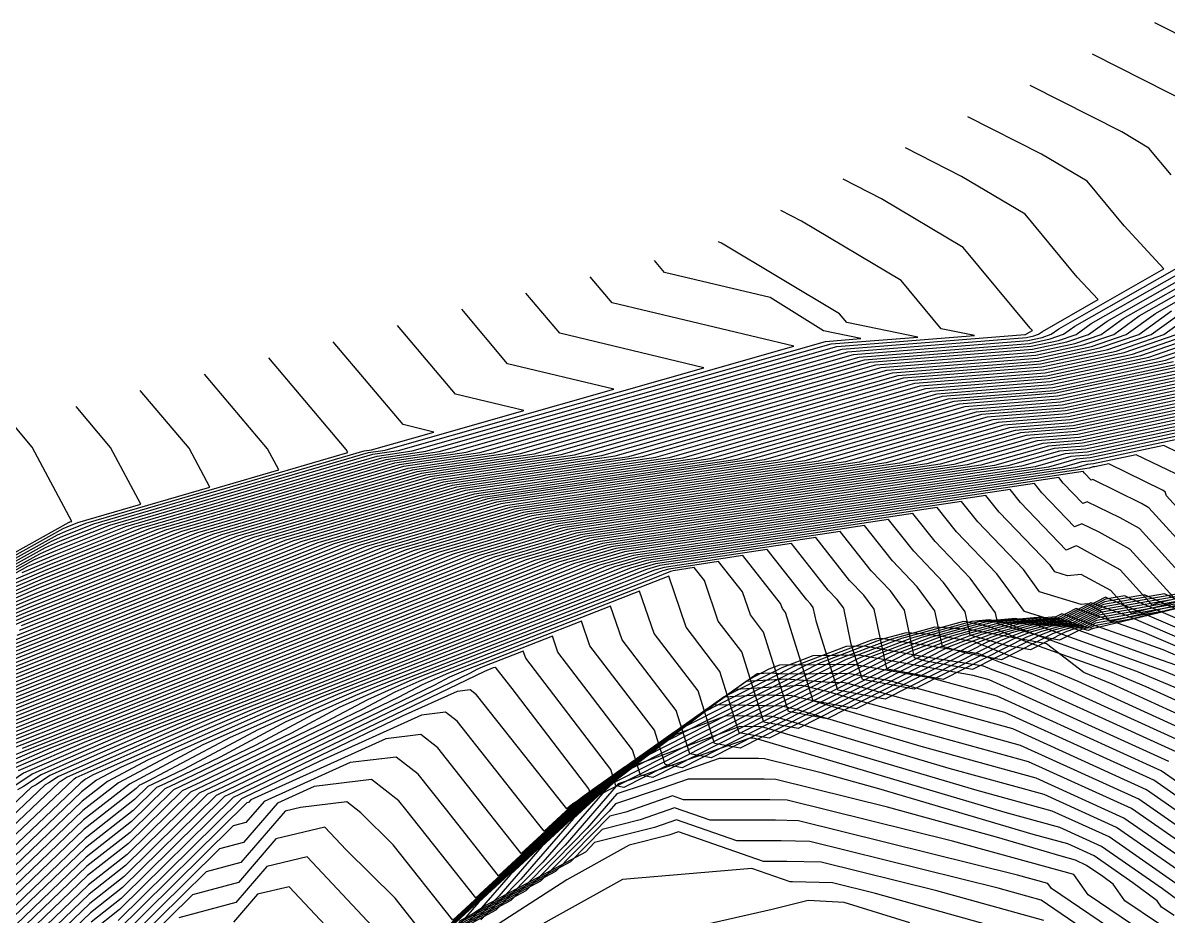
# Model space of a CAD drawing. Header units: metres. Extents: x -113 to 31, y -63 to 51.
# Drawn here: x -27.98 to -2.03, y 16.71 to 36.95 of the extents above; entities that cross this region are included whole.
import ezdxf

# ---------------------------------------------------------------- set-up
doc = ezdxf.new("R2010")
doc.units = ezdxf.units.M

msp = doc.modelspace()

# ---------------------------------------------------------------- linework, layer by layer
for p, q in [((0.21, 35.662), (-2.327, 36.945)), ((-1.264, 34.985), (-3.74, 36.237)), ((-3.079, 34.479), (-5.153, 35.529)), ((-4.893, 33.974), (-6.566, 34.82)), ((-2.679, 30.307), (4.832, 34.582)), ((-2.462, 34.111), (-3.079, 34.479)), ((-2.314, 30.365), (4.838, 34.436)), ((-6.707, 33.468), (-7.979, 34.112)), ((-3.044, 30.249), (3.84, 34.167)), ((-1.955, 33.502), (-2.462, 34.111)), ((-3.865, 33.36), (-4.893, 33.974)), ((-8.521, 32.963), (-9.392, 33.403)), ((-5.269, 32.609), (-6.707, 33.468)), ((-3.021, 32.346), (-3.865, 33.36)), ((-3.409, 30.191), (2.35, 33.469)), ((-6.672, 31.858), (-8.521, 32.963)), ((-3.774, 30.133), (0.86, 32.771)), ((-10.335, 32.457), (-10.805, 32.695)), ((-8.075, 31.107), (-10.335, 32.457)), ((-4.086, 31.189), (-5.269, 32.609)), ((-2.12, 31.374), (-3.021, 32.346)), ((-12.149, 31.952), (-12.218, 31.987)), ((-9.478, 30.356), (-12.149, 31.952)), ((-4.14, 30.075), (-0.63, 32.072)), ((-5.151, 30.032), (-6.672, 31.858)), ((-13.442, 31.293), (-13.668, 31.56)), ((-14.627, 30.604), (-15.125, 31.193)), ((-11.049, 30.722), (-13.442, 31.293)), ((-4.505, 30.017), (-2.12, 31.374)), ((-3.61, 30.676), (-4.086, 31.189)), ((-7.167, 30.017), (-8.075, 31.107)), ((-15.812, 29.914), (-16.582, 30.825)), ((-9.837, 29.967), (-11.049, 30.722)), ((-4.87, 29.958), (-3.61, 30.676)), ((-16.997, 29.224), (-18.039, 30.458)), ((-10.512, 29.62), (-14.627, 30.604)), ((-2.693, 29.886), (-1.948, 30.423)), ((-2.41, 29.885), (-1.583, 30.481)), ((-2.126, 29.884), (-1.218, 30.539)), ((-9.312, 30.157), (-9.478, 30.356)), ((-7.701, 29.829), (-9.312, 30.157)), ((-4.111, 29.89), (-3.774, 30.133)), ((-3.828, 29.889), (-3.409, 30.191)), ((-3.544, 29.888), (-3.044, 30.249)), ((-3.26, 29.888), (-2.679, 30.307)), ((-2.977, 29.887), (-2.314, 30.365)), ((-18.181, 28.534), (-19.496, 30.091)), ((-12.552, 29.134), (-15.812, 29.914)), ((-8.99, 29.795), (-9.837, 29.967)), ((-9.537, 29.612), (-6.413, 29.863)), ((-9.411, 29.553), (-5.275, 29.885)), ((-6.413, 29.863), (-7.167, 30.017)), ((-5.275, 29.885), (-5.257, 29.889)), ((-5.257, 29.889), (-5.245, 29.893)), ((-5.245, 29.893), (-5.235, 29.9)), ((-5.24, 29.819), (-5.07, 29.855)), ((-5.235, 29.9), (-5.1, 29.977)), ((-5.1, 29.977), (-5.151, 30.032)), ((-5.07, 29.855), (-4.962, 29.892)), ((-4.962, 29.892), (-4.87, 29.958)), ((-4.884, 29.821), (-4.678, 29.892)), ((-4.698, 29.787), (-4.395, 29.891)), ((-4.678, 29.892), (-4.505, 30.017)), ((-4.511, 29.752), (-4.111, 29.89)), ((-4.395, 29.891), (-4.14, 30.075)), ((-4.325, 29.718), (-3.828, 29.889)), ((-4.139, 29.684), (-3.544, 29.888)), ((-3.952, 29.649), (-3.26, 29.888)), ((-3.766, 29.615), (-2.977, 29.887)), ((-3.58, 29.581), (-2.693, 29.886)), ((-3.393, 29.547), (-2.41, 29.885)), ((-3.207, 29.512), (-2.126, 29.884)), ((-3.021, 29.478), (-1.843, 29.884)), ((-2.834, 29.444), (-1.559, 29.883)), ((-2.648, 29.41), (-1.276, 29.882)), ((-2.461, 29.375), (-0.992, 29.881)), ((-2.275, 29.341), (-0.709, 29.88)), ((-2.089, 29.307), (-0.425, 29.88)), ((-19.366, 27.844), (-20.953, 29.723)), ((-18.855, 27.244), (-10.512, 29.62)), ((-18.548, 27.236), (-9.789, 29.731)), ((-18.241, 27.228), (-9.663, 29.672)), ((-17.934, 27.22), (-9.537, 29.612)), ((-9.789, 29.731), (-8.99, 29.795)), ((-9.663, 29.672), (-7.701, 29.829)), ((-9.284, 29.494), (-5.24, 29.819)), ((-9.158, 29.434), (-5.204, 29.752)), ((-9.032, 29.375), (-5.169, 29.686)), ((-8.905, 29.316), (-5.134, 29.619)), ((-5.204, 29.752), (-4.884, 29.821)), ((-5.169, 29.686), (-4.698, 29.787)), ((-5.134, 29.619), (-4.511, 29.752)), ((-5.098, 29.552), (-4.325, 29.718)), ((-5.063, 29.486), (-4.139, 29.684)), ((-5.028, 29.419), (-3.952, 29.649)), ((-4.992, 29.353), (-3.766, 29.615)), ((-20.66, 27.284), (-22.41, 29.356)), ((-17.627, 27.212), (-9.411, 29.553)), ((-17.32, 27.204), (-9.284, 29.494)), ((-17.013, 27.197), (-9.158, 29.434)), ((-16.706, 27.189), (-9.032, 29.375)), ((-8.779, 29.257), (-5.098, 29.552)), ((-8.653, 29.197), (-5.063, 29.486)), ((-8.527, 29.138), (-5.028, 29.419)), ((-8.4, 29.079), (-4.992, 29.353)), ((-4.957, 29.286), (-3.58, 29.581)), ((-4.922, 29.22), (-3.393, 29.547)), ((-4.886, 29.153), (-3.207, 29.512)), ((-4.851, 29.086), (-3.021, 29.478)), ((-4.816, 29.02), (-2.834, 29.444)), ((-4.78, 28.953), (-2.648, 29.41)), ((-4.745, 28.887), (-2.461, 29.375)), ((-4.71, 28.82), (-2.275, 29.341)), ((-19.162, 27.251), (-12.552, 29.134)), ((-14.591, 28.649), (-16.997, 29.224)), ((-16.399, 27.181), (-8.905, 29.316)), ((-16.093, 27.173), (-8.779, 29.257)), ((-15.786, 27.165), (-8.653, 29.197)), ((-15.479, 27.158), (-8.527, 29.138)), ((-15.172, 27.15), (-8.4, 29.079)), ((-8.274, 29.02), (-4.957, 29.286)), ((-8.148, 28.96), (-4.922, 29.22)), ((-8.022, 28.901), (-4.886, 29.153)), ((-7.895, 28.842), (-4.851, 29.086)), ((-4.674, 28.753), (-2.089, 29.307)), ((-4.639, 28.687), (-1.902, 29.273)), ((-4.604, 28.62), (-1.716, 29.238)), ((-1.53, 29.204), (-4.568, 28.554)), ((-1.343, 29.17), (-4.533, 28.487)), ((-1.157, 29.136), (-4.498, 28.421)), ((-0.971, 29.101), (-4.462, 28.354)), ((-22.439, 27.297), (-23.867, 28.988)), ((-14.865, 27.142), (-8.274, 29.02)), ((-14.558, 27.134), (-8.148, 28.96)), ((-14.251, 27.126), (-8.022, 28.901)), ((-13.944, 27.119), (-7.895, 28.842)), ((-7.769, 28.782), (-4.816, 29.02)), ((-7.643, 28.723), (-4.78, 28.953)), ((-7.517, 28.664), (-4.745, 28.887)), ((-7.39, 28.605), (-4.71, 28.82)), ((-0.784, 29.067), (-4.427, 28.287)), ((-0.598, 29.033), (-4.392, 28.221)), ((-0.412, 28.999), (-4.356, 28.154)), ((-0.225, 28.964), (-4.321, 28.088)), ((-0.039, 28.93), (-4.286, 28.021)), ((0.148, 28.896), (-4.251, 27.954)), ((0.334, 28.861), (-4.215, 27.888)), ((0.52, 28.827), (-4.18, 27.821)), ((-24.218, 27.31), (-25.324, 28.621)), ((-19.469, 27.259), (-14.591, 28.649)), ((-13.637, 27.111), (-7.769, 28.782)), ((-13.33, 27.103), (-7.643, 28.723)), ((-13.023, 27.095), (-7.517, 28.664)), ((-12.716, 27.087), (-7.39, 28.605)), ((-7.264, 28.545), (-4.674, 28.753)), ((-7.138, 28.486), (-4.639, 28.687)), ((-7.012, 28.427), (-4.604, 28.62)), ((-4.568, 28.554), (-6.885, 28.368)), ((0.707, 28.793), (-4.145, 27.755)), ((0.893, 28.759), (-4.109, 27.688)), ((1.079, 28.724), (-4.074, 27.622)), ((1.266, 28.69), (-4.039, 27.555)), ((1.452, 28.656), (-4.003, 27.488)), ((1.609, 28.615), (-3.968, 27.422)), ((-16.63, 28.163), (-18.181, 28.534)), ((-12.409, 27.08), (-7.264, 28.545)), ((-12.103, 27.072), (-7.138, 28.486)), ((-11.796, 27.064), (-7.012, 28.427)), ((-6.885, 28.368), (-11.489, 27.056)), ((-6.759, 28.308), (-11.182, 27.048)), ((-4.533, 28.487), (-6.759, 28.308)), ((-4.498, 28.421), (-6.633, 28.249)), ((-4.462, 28.354), (-6.507, 28.19)), ((0.987, 28.408), (-3.933, 27.355)), ((-25.996, 27.324), (-26.781, 28.253)), ((-19.776, 27.267), (-16.63, 28.163)), ((-6.633, 28.249), (-10.875, 27.041)), ((-6.507, 28.19), (-10.568, 27.033)), ((-6.38, 28.13), (-10.261, 27.025)), ((-6.254, 28.071), (-9.954, 27.017)), ((-4.427, 28.287), (-6.38, 28.13)), ((-4.392, 28.221), (-6.254, 28.071)), ((-4.356, 28.154), (-6.128, 28.012)), ((-4.321, 28.088), (-6.002, 27.953)), ((0.365, 28.201), (-3.897, 27.289)), ((-27.775, 27.337), (-28.238, 27.886)), ((-18.669, 27.677), (-19.366, 27.844)), ((-6.128, 28.012), (-9.647, 27.009)), ((-6.002, 27.953), (-9.34, 27.001)), ((-5.875, 27.893), (-9.033, 26.994)), ((-5.749, 27.834), (-8.726, 26.986)), ((-4.286, 28.021), (-5.875, 27.893)), ((-4.251, 27.954), (-5.749, 27.834)), ((-4.215, 27.888), (-5.623, 27.775)), ((-4.18, 27.821), (-5.497, 27.715)), ((-0.258, 27.993), (-3.862, 27.222)), ((-0.88, 27.786), (-3.827, 27.155)), ((-20.083, 27.275), (-18.669, 27.677)), ((-5.623, 27.775), (-8.42, 26.978)), ((-5.497, 27.715), (-8.113, 26.97)), ((-5.37, 27.656), (-7.806, 26.962)), ((-5.244, 27.597), (-7.499, 26.955)), ((-5.118, 27.538), (-7.192, 26.947)), ((-4.145, 27.755), (-5.37, 27.656)), ((-4.109, 27.688), (-5.244, 27.597)), ((-4.074, 27.622), (-5.118, 27.538)), ((-4.039, 27.555), (-4.992, 27.478)), ((-1.503, 27.579), (-3.791, 27.089)), ((-26.874, 25.653), (-27.775, 27.337)), ((-25.311, 26.042), (-25.996, 27.324)), ((-23.747, 26.431), (-24.218, 27.31)), ((-22.184, 26.82), (-22.439, 27.297)), ((-20.621, 27.21), (-20.66, 27.284)), ((-20.251, 27.249), (-20.083, 27.275)), ((-20.151, 27.211), (-19.776, 27.267)), ((-20.051, 27.172), (-19.469, 27.259)), ((-4.992, 27.478), (-6.885, 26.939)), ((-4.865, 27.419), (-6.578, 26.931)), ((-4.739, 27.36), (-6.271, 26.923)), ((-4.613, 27.301), (-5.964, 26.916)), ((-4.003, 27.488), (-4.865, 27.419)), ((-3.968, 27.422), (-4.739, 27.36)), ((-3.933, 27.355), (-4.613, 27.301)), ((-3.897, 27.289), (-4.487, 27.241)), ((-2.125, 27.371), (-3.756, 27.022)), ((-1.21, 26.926), (-2.125, 27.371)), ((-26.197, 25.579), (-20.621, 27.21)), ((-26.016, 25.564), (-20.251, 27.249)), ((-25.834, 25.549), (-20.151, 27.211)), ((-25.653, 25.534), (-20.051, 27.172)), ((-25.471, 25.519), (-19.951, 27.133)), ((-25.29, 25.504), (-19.851, 27.094)), ((-25.108, 25.489), (-19.751, 27.055)), ((-24.926, 25.474), (-19.651, 27.017)), ((-19.951, 27.133), (-19.162, 27.251)), ((-19.851, 27.094), (-18.855, 27.244)), ((-19.751, 27.055), (-18.548, 27.236)), ((-19.651, 27.017), (-18.241, 27.228)), ((-19.551, 26.978), (-17.934, 27.22)), ((-19.451, 26.939), (-17.627, 27.212)), ((-19.351, 26.9), (-17.32, 27.204)), ((-19.25, 26.861), (-17.013, 27.197)), ((-19.15, 26.823), (-16.706, 27.189)), ((-19.05, 26.784), (-16.399, 27.181)), ((-18.95, 26.745), (-16.093, 27.173)), ((-18.85, 26.706), (-15.786, 27.165)), ((-18.75, 26.667), (-15.479, 27.158)), ((-18.65, 26.629), (-15.172, 27.15)), ((-18.55, 26.59), (-14.865, 27.142)), ((-18.45, 26.551), (-14.558, 27.134)), ((-18.35, 26.512), (-14.251, 27.126)), ((-18.25, 26.473), (-13.944, 27.119)), ((-18.15, 26.435), (-13.637, 27.111)), ((-18.05, 26.396), (-13.33, 27.103)), ((-17.949, 26.357), (-13.023, 27.095)), ((-17.849, 26.318), (-12.716, 27.087)), ((-17.749, 26.279), (-12.409, 27.08)), ((-17.649, 26.241), (-12.103, 27.072)), ((-17.549, 26.202), (-11.796, 27.064)), ((-11.489, 27.056), (-17.449, 26.163)), ((-11.182, 27.048), (-17.349, 26.124)), ((-10.875, 27.041), (-17.249, 26.085)), ((-10.568, 27.033), (-17.149, 26.047)), ((-10.261, 27.025), (-17.049, 26.008)), ((-9.954, 27.017), (-16.949, 25.969)), ((-9.647, 27.009), (-16.849, 25.93)), ((-9.34, 27.001), (-16.748, 25.891)), ((-4.487, 27.241), (-5.657, 26.908)), ((-4.36, 27.182), (-5.35, 26.9)), ((-4.234, 27.123), (-5.043, 26.892)), ((-4.108, 27.063), (-4.736, 26.884)), ((-3.981, 27.004), (-4.43, 26.877)), ((-3.862, 27.222), (-4.36, 27.182)), ((-3.827, 27.155), (-4.234, 27.123)), ((-3.791, 27.089), (-4.108, 27.063)), ((-3.756, 27.022), (-3.981, 27.004)), ((-2.747, 27.164), (-3.721, 26.956)), ((-1.681, 26.645), (-2.747, 27.164)), ((-26.379, 25.594), (-22.184, 26.82)), ((-24.745, 25.459), (-19.551, 26.978)), ((-24.563, 25.444), (-19.451, 26.939)), ((-24.382, 25.429), (-19.351, 26.9)), ((-24.2, 25.414), (-19.25, 26.861)), ((-24.019, 25.399), (-19.15, 26.823)), ((-23.837, 25.384), (-19.05, 26.784)), ((-23.655, 25.369), (-18.95, 26.745)), ((-9.033, 26.994), (-16.648, 25.853)), ((-8.726, 26.986), (-16.548, 25.814)), ((-8.42, 26.978), (-16.448, 25.775)), ((-8.113, 26.97), (-16.348, 25.736)), ((-7.806, 26.962), (-16.248, 25.697)), ((-7.499, 26.955), (-16.148, 25.659)), ((-7.192, 26.947), (-16.048, 25.62)), ((-6.885, 26.939), (-15.948, 25.581)), ((-6.578, 26.931), (-15.848, 25.542)), ((-6.271, 26.923), (-15.748, 25.503)), ((-5.964, 26.916), (-15.648, 25.465)), ((-5.657, 26.908), (-15.547, 25.426)), ((-5.35, 26.9), (-15.447, 25.387)), ((-5.043, 26.892), (-15.347, 25.348)), ((-4.736, 26.884), (-15.247, 25.309)), ((-4.43, 26.877), (-15.147, 25.271)), ((-4.123, 26.869), (-15.047, 25.232)), ((-3.816, 26.861), (-14.947, 25.193)), ((-3.955, 26.786), (-14.847, 25.154)), ((-3.855, 26.945), (-4.123, 26.869)), ((-3.92, 26.742), (-3.955, 26.786)), ((-3.767, 26.583), (-3.92, 26.742)), ((-3.721, 26.956), (-3.855, 26.945)), ((-3.729, 26.886), (-3.816, 26.861)), ((-3.685, 26.889), (-3.729, 26.886)), ((-3.37, 26.957), (-3.685, 26.889)), ((-2.151, 26.363), (-3.37, 26.957)), ((-23.474, 25.354), (-18.85, 26.706)), ((-23.292, 25.339), (-18.75, 26.667)), ((-23.111, 25.324), (-18.65, 26.629)), ((-22.929, 25.309), (-18.55, 26.59)), ((-22.747, 25.294), (-18.45, 26.551)), ((-22.566, 25.279), (-18.35, 26.512)), ((-4.505, 26.65), (-14.747, 25.115)), ((-5.056, 26.514), (-14.647, 25.076)), ((-4.888, 26.301), (-5.056, 26.514)), ((-4.404, 26.522), (-4.505, 26.65)), ((-3.956, 26.055), (-4.404, 26.522)), ((-3.734, 26.598), (-3.767, 26.583)), ((-2.629, 26.055), (-3.734, 26.598)), ((-26.561, 25.609), (-23.747, 26.431)), ((-22.384, 25.264), (-18.25, 26.473)), ((-22.203, 25.249), (-18.15, 26.435)), ((-22.021, 25.234), (-18.05, 26.396)), ((-21.84, 25.219), (-17.949, 26.357)), ((-21.658, 25.204), (-17.849, 26.318)), ((-21.476, 25.189), (-17.749, 26.279)), ((-21.295, 25.174), (-17.649, 26.241)), ((-5.607, 26.377), (-14.547, 25.038)), ((-6.158, 26.241), (-14.447, 24.999)), ((-5.856, 25.86), (-6.158, 26.241)), ((-5.372, 26.08), (-5.607, 26.377)), ((-4.146, 25.527), (-4.888, 26.301)), ((-2.092, 26.32), (-2.151, 26.363)), ((-2.064, 26.233), (-2.092, 26.32)), ((-0.499, 24.503), (-2.064, 26.233)), ((-26.742, 25.624), (-25.311, 26.042)), ((-21.113, 25.159), (-17.549, 26.202)), ((-17.449, 26.163), (-20.932, 25.144)), ((-17.349, 26.124), (-20.75, 25.13)), ((-17.249, 26.085), (-20.569, 25.115)), ((-17.149, 26.047), (-20.387, 25.1)), ((-17.049, 26.008), (-20.205, 25.085)), ((-16.949, 25.969), (-20.024, 25.07)), ((-6.708, 26.105), (-14.346, 24.96)), ((-7.259, 25.968), (-14.246, 24.921)), ((-6.824, 25.418), (-7.259, 25.968)), ((-6.34, 25.639), (-6.708, 26.105)), ((-4.335, 25), (-5.372, 26.08)), ((-3.859, 26.099), (-3.956, 26.055)), ((-3.111, 25.731), (-3.859, 26.099)), ((-2.46, 25.962), (-2.629, 26.055)), ((-0.971, 24.316), (-2.46, 25.962)), ((-16.849, 25.93), (-19.842, 25.055)), ((-16.748, 25.891), (-19.661, 25.04)), ((-16.648, 25.853), (-19.479, 25.025)), ((-16.548, 25.814), (-19.298, 25.01)), ((-16.448, 25.775), (-19.116, 24.995)), ((-16.348, 25.736), (-18.934, 24.98)), ((-7.81, 25.832), (-14.146, 24.882)), ((-7.308, 25.198), (-7.81, 25.832)), ((-4.701, 24.657), (-5.856, 25.86)), ((-2.677, 25.492), (-3.111, 25.731)), ((-38.664, 19.129), (-26.935, 25.634)), ((-38.511, 19.145), (-27.069, 25.491)), ((-27.571, 24.25), (-24.563, 25.444)), ((-27.522, 24.357), (-24.745, 25.459)), ((-27.472, 24.463), (-24.926, 25.474)), ((-27.423, 24.57), (-25.108, 25.489)), ((-27.374, 24.676), (-25.29, 25.504)), ((-27.325, 24.783), (-25.471, 25.519)), ((-27.276, 24.889), (-25.653, 25.534)), ((-27.227, 24.996), (-25.834, 25.549)), ((-27.178, 25.103), (-26.016, 25.564)), ((-27.129, 25.209), (-26.197, 25.579)), ((-27.079, 25.316), (-26.379, 25.594)), ((-27.069, 25.491), (-26.981, 25.529)), ((-27.03, 25.422), (-26.561, 25.609)), ((-26.981, 25.529), (-26.742, 25.624)), ((-26.935, 25.634), (-26.932, 25.635)), ((-26.932, 25.635), (-26.924, 25.639)), ((-26.924, 25.639), (-26.874, 25.653)), ((-16.248, 25.697), (-18.753, 24.965)), ((-16.148, 25.659), (-18.571, 24.95)), ((-16.048, 25.62), (-18.39, 24.935)), ((-15.948, 25.581), (-18.208, 24.92)), ((-15.848, 25.542), (-18.027, 24.905)), ((-15.748, 25.503), (-17.845, 24.89)), ((-15.648, 25.465), (-17.663, 24.875)), ((-8.361, 25.696), (-14.046, 24.844)), ((-8.911, 25.559), (-13.946, 24.805)), ((-8.276, 24.756), (-8.911, 25.559)), ((-7.792, 24.977), (-8.361, 25.696)), ((-5.304, 24.56), (-6.34, 25.639)), ((-3.985, 25.6), (-4.146, 25.527)), ((-3.592, 25.407), (-3.985, 25.6)), ((-1.443, 24.128), (-2.677, 25.492)), ((-38.358, 19.162), (-27.203, 25.349)), ((-38.205, 19.178), (-27.336, 25.206)), ((-28.406, 22.439), (-21.476, 25.189)), ((-28.357, 22.546), (-21.658, 25.204)), ((-28.308, 22.652), (-21.84, 25.219)), ((-28.259, 22.759), (-22.021, 25.234)), ((-28.209, 22.865), (-22.203, 25.249)), ((-28.16, 22.972), (-22.384, 25.264)), ((-28.111, 23.078), (-22.566, 25.279)), ((-28.062, 23.185), (-22.747, 25.294)), ((-28.013, 23.292), (-22.929, 25.309)), ((-27.964, 23.398), (-23.111, 25.324)), ((-27.915, 23.505), (-23.292, 25.339)), ((-27.866, 23.611), (-23.474, 25.354)), ((-27.816, 23.718), (-23.655, 25.369)), ((-27.767, 23.824), (-23.837, 25.384)), ((-27.718, 23.931), (-24.019, 25.399)), ((-27.669, 24.037), (-24.2, 25.414)), ((-27.62, 24.144), (-24.382, 25.429)), ((-27.47, 25.064), (-27.129, 25.209)), ((-27.336, 25.206), (-27.079, 25.316)), ((-27.203, 25.349), (-27.03, 25.422)), ((-15.547, 25.426), (-17.482, 24.86)), ((-15.447, 25.387), (-17.3, 24.845)), ((-15.347, 25.348), (-17.119, 24.83)), ((-15.247, 25.309), (-16.937, 24.815)), ((-15.147, 25.271), (-16.755, 24.8)), ((-15.047, 25.232), (-16.574, 24.785)), ((-14.947, 25.193), (-16.392, 24.77)), ((-9.462, 25.423), (-13.846, 24.766)), ((-10.013, 25.287), (-13.746, 24.727)), ((-9.245, 24.315), (-10.013, 25.287)), ((-8.76, 24.536), (-9.462, 25.423)), ((-6.511, 24.366), (-7.308, 25.198)), ((-5.907, 24.463), (-6.824, 25.418)), ((-2.894, 25.023), (-3.592, 25.407)), ((-38.052, 19.195), (-27.47, 25.064)), ((-37.899, 19.211), (-27.604, 24.921)), ((-18.208, 24.92), (-29.29, 20.522)), ((-18.39, 24.935), (-29.241, 20.628)), ((-18.571, 24.95), (-29.192, 20.735)), ((-18.753, 24.965), (-29.143, 20.841)), ((-18.934, 24.98), (-29.094, 20.948)), ((-19.116, 24.995), (-29.045, 21.054)), ((-19.298, 25.01), (-28.996, 21.161)), ((-19.479, 25.025), (-28.946, 21.267)), ((-19.661, 25.04), (-28.897, 21.374)), ((-19.842, 25.055), (-28.848, 21.48)), ((-20.024, 25.07), (-28.799, 21.587)), ((-20.205, 25.085), (-28.75, 21.694)), ((-20.387, 25.1), (-28.701, 21.8)), ((-20.569, 25.115), (-28.652, 21.907)), ((-20.75, 25.13), (-28.602, 22.013)), ((-20.932, 25.144), (-28.553, 22.12)), ((-28.504, 22.226), (-21.113, 25.159)), ((-28.455, 22.333), (-21.295, 25.174)), ((-27.738, 24.778), (-27.227, 24.996)), ((-27.604, 24.921), (-27.178, 25.103)), ((-14.847, 25.154), (-16.211, 24.755)), ((-14.747, 25.115), (-16.029, 24.74)), ((-14.647, 25.076), (-15.848, 24.725)), ((-14.547, 25.038), (-15.666, 24.71)), ((-14.447, 24.999), (-15.484, 24.695)), ((-14.346, 24.96), (-15.303, 24.68)), ((-14.246, 24.921), (-15.121, 24.665)), ((-10.564, 25.15), (-13.646, 24.688)), ((-11.114, 25.014), (-13.546, 24.65)), ((-10.213, 23.873), (-11.114, 25.014)), ((-9.729, 24.094), (-10.564, 25.15)), ((-7.114, 24.27), (-7.792, 24.977)), ((-4.111, 25.101), (-4.335, 25)), ((-4.074, 25.083), (-4.111, 25.101)), ((-3.111, 24.553), (-4.074, 25.083)), ((-1.914, 23.94), (-2.894, 25.023)), ((-37.746, 19.228), (-27.738, 24.778)), ((-17.663, 24.875), (-29.438, 20.202)), ((-17.845, 24.89), (-29.389, 20.309)), ((-17.482, 24.86), (-29.37, 20.142)), ((-18.027, 24.905), (-29.339, 20.415)), ((-17.3, 24.845), (-28.687, 20.326)), ((-28.139, 24.35), (-27.374, 24.676)), ((-17.119, 24.83), (-28.005, 20.51)), ((-28.005, 24.493), (-27.325, 24.783)), ((-27.871, 24.636), (-27.276, 24.889)), ((-16.937, 24.815), (-27.323, 20.693)), ((-16.755, 24.8), (-26.64, 20.877)), ((-16.574, 24.785), (-25.958, 21.061)), ((-16.392, 24.77), (-25.275, 21.245)), ((-16.211, 24.755), (-24.593, 21.429)), ((-16.029, 24.74), (-23.91, 21.612)), ((-15.848, 24.725), (-23.228, 21.796)), ((-15.666, 24.71), (-22.546, 21.98)), ((-15.484, 24.695), (-21.863, 22.164)), ((-15.303, 24.68), (-21.181, 22.348)), ((-15.121, 24.665), (-20.498, 22.531)), ((-14.146, 24.882), (-14.94, 24.65)), ((-14.046, 24.844), (-14.758, 24.635)), ((-13.946, 24.805), (-14.577, 24.621)), ((-13.846, 24.766), (-14.395, 24.606)), ((-13.746, 24.727), (-14.213, 24.591)), ((-13.646, 24.688), (-14.032, 24.576)), ((-11.665, 24.878), (-13.446, 24.611)), ((-12.216, 24.741), (-13.346, 24.572)), ((-11.673, 24.054), (-12.216, 24.741)), ((-10.809, 23.795), (-11.665, 24.878)), ((-7.717, 24.173), (-8.276, 24.756)), ((1.957, 24.762), (-2.759, 23.598)), ((2.087, 24.871), (-2.234, 23.804)), ((-37.593, 19.244), (-27.871, 24.636)), ((-28.406, 24.065), (-27.472, 24.463)), ((-28.273, 24.208), (-27.423, 24.57)), ((-14.94, 24.65), (-19.816, 22.715)), ((-13.346, 24.415), (-19.569, 21.983)), ((-14.758, 24.635), (-19.134, 22.899)), ((-14.577, 24.621), (-18.451, 23.083)), ((-14.395, 24.606), (-17.769, 23.267)), ((-14.213, 24.591), (-17.086, 23.45)), ((-14.032, 24.576), (-16.404, 23.634)), ((-13.85, 24.561), (-15.721, 23.818)), ((-13.669, 24.546), (-15.039, 24.002)), ((-13.487, 24.531), (-14.357, 24.186)), ((-13.546, 24.65), (-13.85, 24.561)), ((-13.306, 24.516), (-13.674, 24.369)), ((-13.446, 24.611), (-13.669, 24.546)), ((-13.346, 24.572), (-13.487, 24.531)), ((-12.95, 23.254), (-13.346, 24.415)), ((-13.246, 24.533), (-13.306, 24.516)), ((-12.767, 24.605), (-13.246, 24.533)), ((-12.536, 24.314), (-12.767, 24.605)), ((-8.32, 24.076), (-8.76, 24.536)), ((-5.284, 23.611), (-5.907, 24.463)), ((-4.938, 24.059), (-5.304, 24.56)), ((-4.591, 24.506), (-4.701, 24.657)), ((-4.309, 24.419), (-4.591, 24.506)), ((-3.995, 24.45), (-4.309, 24.419)), ((-3.328, 24.084), (-3.995, 24.45)), ((1.826, 24.654), (-3.285, 23.392)), ((-2.386, 23.752), (-3.111, 24.553)), ((1.325, 24.452), (-2.87, 23.434)), ((-28.808, 23.637), (-27.62, 24.144)), ((-28.674, 23.78), (-27.571, 24.25)), ((-28.54, 23.923), (-27.522, 24.357)), ((-14.357, 24.186), (-20.39, 21.829)), ((-13.674, 24.369), (-19.98, 21.906)), ((-12.223, 23.395), (-12.536, 24.314)), ((-8.923, 23.98), (-9.245, 24.315)), ((-7.315, 23.624), (-7.717, 24.173)), ((-6.627, 23.604), (-7.114, 24.27)), ((-5.938, 23.584), (-6.511, 24.366)), ((0.919, 24.36), (-2.127, 23.622)), ((-29.075, 23.352), (-27.718, 23.931)), ((-28.941, 23.495), (-27.669, 24.037)), ((-15.039, 24.002), (-20.8, 21.751)), ((-14.005, 24.075), (-19.159, 22.061)), ((-13.677, 23.113), (-14.005, 24.075)), ((-11.496, 23.536), (-11.673, 24.054)), ((-9.526, 23.883), (-9.729, 24.094)), ((-9.38, 23.684), (-9.526, 23.883)), ((-8.692, 23.664), (-8.923, 23.98)), ((-8.004, 23.644), (-8.32, 24.076)), ((-3.994, 23.768), (-4.938, 24.059)), ((-3.447, 23.932), (-4.405, 23.434)), ((-3.442, 23.888), (-4.349, 23.416)), ((-0.642, 23.996), (-3.622, 23.467)), ((-0.758, 23.939), (-3.613, 23.247)), ((-0.314, 24.11), (-3.596, 23.528)), ((-0.763, 24.086), (-3.57, 23.588)), ((-1.212, 24.062), (-3.545, 23.648)), ((-1.661, 24.037), (-3.519, 23.708)), ((-2.11, 24.013), (-3.493, 23.768)), ((-2.56, 23.989), (-3.468, 23.828)), ((-3.382, 23.909), (-3.447, 23.932)), ((-3.009, 23.965), (-3.442, 23.888)), ((-0.88, 22.833), (-3.382, 23.909)), ((-2.858, 23.564), (-3.328, 24.084)), ((-2.884, 23.906), (-3.009, 23.965)), ((-0.696, 22.966), (-2.884, 23.906)), ((-2.297, 23.865), (-2.56, 23.989)), ((-1.711, 23.825), (-2.11, 24.013)), ((-29.343, 23.067), (-27.816, 23.718)), ((-29.209, 23.21), (-27.767, 23.824)), ((-16.404, 23.634), (-21.62, 21.596)), ((-15.721, 23.818), (-21.21, 21.674)), ((-14.664, 23.734), (-18.749, 22.138)), ((-14.404, 22.972), (-14.664, 23.734)), ((-10.769, 23.676), (-10.809, 23.795)), ((-10.7, 23.587), (-10.769, 23.676)), ((-10.129, 23.786), (-10.213, 23.873)), ((-10.069, 23.704), (-10.129, 23.786)), ((-9.997, 23.369), (-10.069, 23.704)), ((-9.207, 22.874), (-9.38, 23.684)), ((-8.417, 22.378), (-8.692, 23.664)), ((-7.773, 22.563), (-8.004, 23.644)), ((-7.144, 22.821), (-7.315, 23.624)), ((-4.107, 23.682), (-4.516, 23.47)), ((-3.777, 23.807), (-4.46, 23.452)), ((-3.468, 23.828), (-4.293, 23.398)), ((-3.493, 23.768), (-4.238, 23.381)), ((-3.519, 23.708), (-4.182, 23.363)), ((-3.545, 23.648), (-4.126, 23.345)), ((-2.552, 23.129), (-4.107, 23.682)), ((-3.85, 23.782), (-3.994, 23.768)), ((-3.545, 23.614), (-3.85, 23.782)), ((-2.967, 23.519), (-3.777, 23.807)), ((-2.127, 23.622), (-3.673, 23.347)), ((-1.384, 23.809), (-3.647, 23.407)), ((-2.234, 23.804), (-2.386, 23.752)), ((-0.513, 23.099), (-2.297, 23.865)), ((-29.744, 22.639), (-27.964, 23.398)), ((-29.61, 22.782), (-27.915, 23.505)), ((-29.476, 22.924), (-27.866, 23.611)), ((-17.086, 23.45), (-22.03, 21.519)), ((-15.323, 23.394), (-18.339, 22.216)), ((-15.132, 22.831), (-15.323, 23.394)), ((-11.69, 22.699), (-12.223, 23.395)), ((-11.195, 23.143), (-11.496, 23.536)), ((-10.072, 21.586), (-10.7, 23.587)), ((-9.513, 21.826), (-9.997, 23.369)), ((-6.668, 23.384), (-8.073, 22.997)), ((-6.475, 23.386), (-7.846, 23.009)), ((-6.323, 23.377), (-7.619, 23.02)), ((-6.172, 23.367), (-7.393, 23.032)), ((-6.606, 23.379), (-6.668, 23.384)), ((-6.514, 23.078), (-6.627, 23.604)), ((-6.076, 23.261), (-6.606, 23.379)), ((-6.074, 23.422), (-6.475, 23.386)), ((-5.486, 23.451), (-6.323, 23.377)), ((-4.898, 23.481), (-6.172, 23.367)), ((-5.655, 23.328), (-6.074, 23.422)), ((-4.572, 23.487), (-6.021, 23.358)), ((-5.885, 23.335), (-5.938, 23.584)), ((-4.516, 23.47), (-5.87, 23.349)), ((-4.46, 23.452), (-5.718, 23.34)), ((-4.405, 23.434), (-5.567, 23.33)), ((-5.234, 23.395), (-5.486, 23.451)), ((-4.349, 23.416), (-5.416, 23.321)), ((-4.698, 23.43), (-5.284, 23.611)), ((-4.293, 23.398), (-5.265, 23.312)), ((-4.883, 23.255), (-5.234, 23.395)), ((-4.238, 23.381), (-5.113, 23.303)), ((-4.182, 23.363), (-4.962, 23.293)), ((-4.813, 23.462), (-4.898, 23.481)), ((-4.695, 23.415), (-4.813, 23.462)), ((-3.871, 23.19), (-4.698, 23.43)), ((-2.431, 22.602), (-4.695, 23.415)), ((-4.437, 23.558), (-4.572, 23.487)), ((-2.137, 22.74), (-4.437, 23.558)), ((-3.57, 23.588), (-4.071, 23.327)), ((-3.596, 23.528), (-4.015, 23.309)), ((-3.622, 23.467), (-3.96, 23.292)), ((-3.647, 23.407), (-3.904, 23.274)), ((-2.87, 23.434), (-3.699, 23.287)), ((-3.33, 23.376), (-3.545, 23.614)), ((-3.285, 23.392), (-3.33, 23.376)), ((-1.063, 22.701), (-2.967, 23.519)), ((-2.759, 23.598), (-2.858, 23.564)), ((-17.769, 23.267), (-22.44, 21.441)), ((-12.68, 21.811), (-13.677, 23.113)), ((-12.185, 22.255), (-12.95, 23.254)), ((-10.631, 21.345), (-11.195, 23.143)), ((-7.962, 23.13), (-8.527, 22.974)), ((-7.315, 23.257), (-8.3, 22.986)), ((-7.477, 23.095), (-7.962, 23.13)), ((-6.522, 23.2), (-7.315, 23.257)), ((-6.021, 23.358), (-7.166, 23.043)), ((-5.87, 23.349), (-6.939, 23.055)), ((-5.718, 23.34), (-6.712, 23.066)), ((-6.498, 23.194), (-6.522, 23.2)), ((-4.782, 22.879), (-6.498, 23.194)), ((-5.567, 23.33), (-6.485, 23.078)), ((-5.805, 23.112), (-6.403, 22.884)), ((-5.416, 23.321), (-6.259, 23.089)), ((-5.578, 23.124), (-6.111, 22.92)), ((-5.259, 22.934), (-6.076, 23.261)), ((-5.265, 23.312), (-6.032, 23.101)), ((-4.782, 23.015), (-5.885, 23.335)), ((-5.351, 23.135), (-5.819, 22.957)), ((-4.65, 23.103), (-5.806, 22.516)), ((-5.113, 23.303), (-5.805, 23.112)), ((-5.071, 23.094), (-5.655, 23.328)), ((-4.962, 23.293), (-5.578, 23.124)), ((-5.125, 23.147), (-5.526, 22.993)), ((-4.811, 23.284), (-5.351, 23.135)), ((-4.898, 23.158), (-5.234, 23.03)), ((-4.358, 23.139), (-5.147, 22.739)), ((-4.66, 23.275), (-5.125, 23.147)), ((-4.671, 23.17), (-4.942, 23.066)), ((-4.508, 23.266), (-4.898, 23.158)), ((-2.135, 22.268), (-4.883, 23.255)), ((-4.126, 23.345), (-4.811, 23.284)), ((-4.357, 23.256), (-4.671, 23.17)), ((-4.071, 23.327), (-4.66, 23.275)), ((-4.444, 23.181), (-4.65, 23.103)), ((-4.015, 23.309), (-4.508, 23.266)), ((-4.066, 23.176), (-4.489, 22.961)), ((-4.206, 23.247), (-4.444, 23.181)), ((-4.217, 23.193), (-4.358, 23.139)), ((-3.96, 23.292), (-4.357, 23.256)), ((-4.055, 23.238), (-4.217, 23.193)), ((-3.904, 23.274), (-4.206, 23.247)), ((-3.991, 23.204), (-4.066, 23.176)), ((-3.848, 23.256), (-4.055, 23.238)), ((-3.903, 23.228), (-3.991, 23.204)), ((-3.793, 23.238), (-3.903, 23.228)), ((-3.831, 23.183), (-3.871, 23.19)), ((-3.673, 23.347), (-3.848, 23.256)), ((-3.774, 23.212), (-3.831, 23.183)), ((-3.699, 23.287), (-3.793, 23.238)), ((-3.764, 23.216), (-3.774, 23.212)), ((-3.752, 23.219), (-3.764, 23.216)), ((-3.737, 23.22), (-3.752, 23.219)), ((-3.724, 23.227), (-3.737, 23.22)), ((-3.613, 23.247), (-3.724, 23.227)), ((-1.246, 22.568), (-2.552, 23.129)), ((-19.134, 22.899), (-23.261, 21.286)), ((-18.451, 23.083), (-22.851, 21.364)), ((-15.983, 23.053), (-17.929, 22.293)), ((-15.859, 22.69), (-15.983, 23.053)), ((-13.176, 21.367), (-14.404, 22.972)), ((-6.695, 22.848), (-10.413, 20.961)), ((-8.753, 22.963), (-10.2, 22.41)), ((-8.527, 22.974), (-9.908, 22.447)), ((-6.403, 22.884), (-9.755, 21.183)), ((-8.3, 22.986), (-9.616, 22.483)), ((-8.073, 22.997), (-9.323, 22.52)), ((-8.954, 22.067), (-9.207, 22.874)), ((-6.111, 22.92), (-9.096, 21.405)), ((-7.846, 23.009), (-9.031, 22.556)), ((-8.609, 23.003), (-8.753, 22.963)), ((-7.619, 23.02), (-8.739, 22.592)), ((-8.485, 22.994), (-8.609, 23.003)), ((-6.315, 22.65), (-8.485, 22.994)), ((-7.393, 23.032), (-8.447, 22.629)), ((-5.819, 22.957), (-8.438, 21.627)), ((-7.166, 23.043), (-8.155, 22.665)), ((-6.939, 23.055), (-7.863, 22.702)), ((-5.526, 22.993), (-7.78, 21.85)), ((-6.712, 23.066), (-7.571, 22.738)), ((-6.419, 22.927), (-7.477, 23.095)), ((-6.485, 23.078), (-7.279, 22.775)), ((-5.234, 23.03), (-7.122, 22.072)), ((-6.259, 23.089), (-6.987, 22.811)), ((-6.032, 23.101), (-6.695, 22.848)), ((-5.694, 22.84), (-6.514, 23.078)), ((-4.942, 23.066), (-6.464, 22.294)), ((-5.636, 22.614), (-6.419, 22.927)), ((-3.334, 22.243), (-5.259, 22.934)), ((-2.734, 22.255), (-5.071, 23.094)), ((-4.489, 22.961), (-4.782, 23.015)), ((-3.934, 22.23), (-4.782, 22.879)), ((-19.816, 22.715), (-23.671, 21.209)), ((-16.642, 22.713), (-17.519, 22.371)), ((-16.586, 22.55), (-16.642, 22.713)), ((-14.166, 20.478), (-15.859, 22.69)), ((-13.671, 20.922), (-15.132, 22.831)), ((-8.739, 22.592), (-15.02, 19.405)), ((-8.447, 22.629), (-14.362, 19.627)), ((-8.155, 22.665), (-13.703, 19.849)), ((-7.863, 22.702), (-13.045, 20.072)), ((-7.571, 22.738), (-12.387, 20.294)), ((-7.279, 22.775), (-11.729, 20.516)), ((-11.19, 21.105), (-11.69, 22.699)), ((-6.987, 22.811), (-11.071, 20.738)), ((-10.08, 22.606), (-10.784, 22.337)), ((-9.326, 22.819), (-10.492, 22.374)), ((-9.039, 22.618), (-10.08, 22.606)), ((-8.914, 22.824), (-9.326, 22.819)), ((-6.444, 22.164), (-9.039, 22.618)), ((-7.51, 22.579), (-8.914, 22.824)), ((-6.606, 22.665), (-7.144, 22.821)), ((-5.806, 22.516), (-6.606, 22.665)), ((-5.824, 22.453), (-6.315, 22.65)), ((-5.147, 22.739), (-5.694, 22.84)), ((-4.533, 22.218), (-5.636, 22.614)), ((-1.722, 22.35), (-2.431, 22.602)), ((-1.429, 22.435), (-2.137, 22.74)), ((-21.181, 22.348), (-24.491, 21.054)), ((-20.498, 22.531), (-24.081, 21.132)), ((-17.574, 22.347), (-17.692, 22.294)), ((-17.519, 22.371), (-17.574, 22.347)), ((-17.328, 22.337), (-17.519, 22.251)), ((-17.283, 22.343), (-17.328, 22.337)), ((-17.261, 22.326), (-17.283, 22.343)), ((-16.897, 21.864), (-17.261, 22.326)), ((-14.661, 20.034), (-16.586, 22.55)), ((-9.031, 22.556), (-15.477, 19.285)), ((-9.323, 22.52), (-14.913, 19.683)), ((-9.616, 22.483), (-14.348, 20.081)), ((-9.908, 22.447), (-13.783, 20.48)), ((-10.2, 22.41), (-13.219, 20.878)), ((-10.492, 22.374), (-12.654, 21.276)), ((-10.784, 22.337), (-12.09, 21.675)), ((-10.834, 22.393), (-11.076, 22.301)), ((-9.164, 22.412), (-10.834, 22.393)), ((-7.392, 22.102), (-9.164, 22.412)), ((-8.395, 22.308), (-8.417, 22.378)), ((-7.517, 22.489), (-7.773, 22.563)), ((-6.464, 22.294), (-7.517, 22.489)), ((-6.211, 22.373), (-7.51, 22.579)), ((-6.012, 22.293), (-6.211, 22.373)), ((-5.133, 22.205), (-5.824, 22.453)), ((-21.863, 22.164), (-24.901, 20.977)), ((-17.519, 22.251), (-23.217, 19.511)), ((-18.749, 22.138), (-19.008, 22.026)), ((-18.53, 22.133), (-18.934, 21.953)), ((-18.313, 22.124), (-18.657, 21.941)), ((-18.339, 22.216), (-18.53, 22.133)), ((-17.846, 22.212), (-18.506, 21.894)), ((-18.052, 22.24), (-18.313, 22.124)), ((-17.929, 22.293), (-18.052, 22.24)), ((-17.692, 22.294), (-17.846, 22.212)), ((-11.525, 22.073), (-13.673, 20.548)), ((-11.345, 22.198), (-13.408, 20.734)), ((-11.749, 20.864), (-12.185, 22.255)), ((-10.685, 22.075), (-11.59, 22.022)), ((-11.076, 22.301), (-11.525, 22.073)), ((-11.053, 22.215), (-11.345, 22.198)), ((-10.704, 22.19), (-11.053, 22.215)), ((-9.289, 22.206), (-10.704, 22.19)), ((-9.6, 21.998), (-10.685, 22.075)), ((-8.34, 22.04), (-9.289, 22.206)), ((-7.78, 21.85), (-8.954, 22.067)), ((-7.122, 22.072), (-8.395, 22.308)), ((-5.905, 21.693), (-7.392, 22.102)), ((-6.083, 22.065), (-6.444, 22.164)), ((-2.013, 20.215), (-6.083, 22.065)), ((-5.732, 22.193), (-6.012, 22.293)), ((-5.614, 22.143), (-5.732, 22.193)), ((-1.844, 20.429), (-5.614, 22.143)), ((-4.841, 22.083), (-5.133, 22.205)), ((-1.674, 20.643), (-4.841, 22.083)), ((-4.067, 22.022), (-4.533, 22.218)), ((-3.294, 21.961), (-3.934, 22.23)), ((-2.521, 21.901), (-3.334, 22.243)), ((-1.747, 21.84), (-2.734, 22.255)), ((-0.974, 21.78), (-2.135, 22.268)), ((-22.546, 21.98), (-25.312, 20.899)), ((-18.506, 21.894), (-23.341, 19.569)), ((-20.39, 21.829), (-20.92, 21.599)), ((-19.964, 21.813), (-20.798, 21.442)), ((-19.98, 21.906), (-20.442, 21.706)), ((-19.486, 21.92), (-20.177, 21.612)), ((-18.657, 21.941), (-20.121, 21.234)), ((-19.569, 21.983), (-19.964, 21.813)), ((-19.008, 22.026), (-19.556, 21.783)), ((-19.159, 22.061), (-19.486, 21.92)), ((-18.934, 21.953), (-19.467, 21.669)), ((-17.843, 21.836), (-18.138, 21.8)), ((-17.702, 21.726), (-17.843, 21.836)), ((-15.156, 19.59), (-16.897, 21.864)), ((-11.59, 22.022), (-13.143, 20.919)), ((-11.835, 21.845), (-12.878, 21.105)), ((-12.308, 20.623), (-12.68, 21.811)), ((-10.348, 21.933), (-11.835, 21.845)), ((-10.33, 21.932), (-10.348, 21.933)), ((-9.729, 21.794), (-10.33, 21.932)), ((-9.414, 22), (-9.6, 21.998)), ((-8.438, 21.627), (-9.513, 21.826)), ((-9.288, 21.978), (-9.414, 22)), ((-5.548, 20.95), (-9.288, 21.978)), ((-5.727, 21.321), (-8.34, 22.04)), ((-1.505, 20.857), (-4.067, 22.022)), ((-1.336, 21.072), (-3.294, 21.961)), ((-1.167, 21.286), (-2.521, 21.901)), ((-23.91, 21.612), (-26.132, 20.744)), ((-23.228, 21.796), (-25.722, 20.822)), ((-21.62, 21.596), (-22.354, 21.279)), ((-20.92, 21.599), (-22.041, 21.101)), ((-21.21, 21.674), (-21.876, 21.386)), ((-19.467, 21.669), (-21.735, 20.575)), ((-20.442, 21.706), (-21.419, 21.272)), ((-20.8, 21.751), (-21.398, 21.493)), ((-20.177, 21.612), (-21.087, 21.127)), ((-19.556, 21.783), (-20.277, 21.398)), ((-18.138, 21.8), (-19.387, 21.236)), ((-15.717, 19.215), (-17.702, 21.726)), ((-12.09, 21.675), (-13.937, 20.363)), ((-12.079, 21.669), (-12.613, 21.29)), ((-11.318, 21.714), (-12.079, 21.669)), ((-10.558, 21.698), (-11.318, 21.714)), ((-10.079, 21.588), (-10.558, 21.698)), ((-8.26, 21.05), (-10.079, 21.588)), ((-9.096, 21.405), (-10.072, 21.586)), ((-8.894, 21.547), (-9.729, 21.794)), ((-5.37, 20.578), (-8.894, 21.547)), ((-2.182, 20.001), (-5.905, 21.693)), ((-24.593, 21.429), (-26.542, 20.667)), ((-23.261, 21.286), (-24.265, 20.852)), ((-22.851, 21.364), (-23.787, 20.959)), ((-20.277, 21.398), (-23.349, 19.916)), ((-22.44, 21.441), (-23.309, 21.066)), ((-21.876, 21.386), (-23.283, 20.76)), ((-22.03, 21.519), (-22.831, 21.173)), ((-21.398, 21.493), (-22.662, 20.931)), ((-20.798, 21.442), (-21.897, 20.856)), ((-18.402, 21.329), (-18.948, 21.262)), ((-18.142, 21.125), (-18.402, 21.329)), ((-12.613, 21.29), (-14.734, 19.686)), ((-12.348, 21.476), (-14.66, 19.727)), ((-12.867, 20.383), (-13.176, 21.367)), ((-12.324, 21.493), (-12.348, 21.476)), ((-12.289, 21.495), (-12.324, 21.493)), ((-10.786, 21.464), (-12.289, 21.495)), ((-10.429, 21.382), (-10.786, 21.464)), ((-9.755, 21.183), (-10.631, 21.345)), ((-7.625, 20.552), (-10.429, 21.382)), ((-2.351, 19.787), (-5.727, 21.321)), ((-25.958, 21.061), (-27.362, 20.512)), ((-25.275, 21.245), (-26.952, 20.59)), ((-24.491, 21.054), (-25.699, 20.532)), ((-24.081, 21.132), (-25.221, 20.639)), ((-23.309, 21.066), (-25.147, 20.249)), ((-23.671, 21.209), (-24.743, 20.746)), ((-22.831, 21.173), (-24.526, 20.419)), ((-21.087, 21.127), (-23.95, 19.746)), ((-22.354, 21.279), (-23.905, 20.59)), ((-22.041, 21.101), (-23.517, 20.314)), ((-20.121, 21.234), (-23.465, 19.626)), ((-19.387, 21.236), (-23.093, 19.454)), ((-21.419, 21.272), (-22.707, 20.585)), ((-18.948, 21.262), (-21.256, 20.22)), ((-16.614, 19.192), (-18.142, 21.125)), ((-12.878, 21.105), (-14.809, 19.644)), ((-12.654, 21.276), (-14.202, 20.177)), ((-12.043, 21.251), (-13.186, 20.827)), ((-11.014, 21.23), (-12.043, 21.251)), ((-10.413, 20.961), (-11.19, 21.105)), ((-10.779, 21.176), (-11.014, 21.23)), ((-6.99, 20.055), (-10.779, 21.176)), ((-5.192, 20.206), (-8.26, 21.05)), ((-26.64, 20.877), (-27.773, 20.435)), ((-25.722, 20.822), (-27.133, 20.212)), ((-25.312, 20.899), (-26.655, 20.319)), ((-24.265, 20.852), (-26.39, 19.908)), ((-24.901, 20.977), (-26.177, 20.425)), ((-23.787, 20.959), (-25.769, 20.078)), ((-22.662, 20.931), (-24.327, 20.042)), ((-21.897, 20.856), (-24.223, 19.734)), ((-18.962, 20.821), (-19.758, 20.725)), ((-18.583, 20.525), (-18.962, 20.821)), ((-13.143, 20.919), (-14.884, 19.602)), ((-13.186, 20.827), (-14.585, 19.769)), ((-13.219, 20.878), (-14.467, 19.992)), ((-11.736, 21.006), (-14.08, 20.136)), ((-13.426, 20.142), (-13.671, 20.922)), ((-11.071, 20.738), (-11.749, 20.864)), ((-11.241, 20.996), (-11.736, 21.006)), ((-11.129, 20.97), (-11.241, 20.996)), ((-6.355, 19.557), (-11.129, 20.97)), ((-2.52, 19.573), (-5.548, 20.95)), ((-27.362, 20.512), (-28.536, 20.005)), ((-26.952, 20.59), (-28.353, 19.984)), ((-27.323, 20.693), (-28.183, 20.357)), ((-26.542, 20.667), (-28.089, 19.999)), ((-26.132, 20.744), (-27.611, 20.105)), ((-25.699, 20.532), (-27.178, 19.875)), ((-25.221, 20.639), (-26.98, 19.857)), ((-24.743, 20.746), (-26.782, 19.839)), ((-23.905, 20.59), (-25.572, 19.701)), ((-23.283, 20.76), (-25.138, 19.771)), ((-22.707, 20.585), (-24.496, 19.722)), ((-21.735, 20.575), (-23.589, 19.684)), ((-19.758, 20.725), (-22.821, 19.342)), ((-17.511, 19.169), (-18.583, 20.525)), ((-13.673, 20.548), (-15.034, 19.519)), ((-13.408, 20.734), (-14.959, 19.56)), ((-11.505, 20.744), (-14.263, 19.781)), ((-11.729, 20.516), (-12.308, 20.623)), ((-11.442, 20.744), (-11.505, 20.744)), ((-11.432, 20.744), (-11.442, 20.744)), ((-11.34, 20.721), (-11.432, 20.744)), ((-11.249, 20.696), (-11.34, 20.721)), ((-5.721, 19.06), (-11.249, 20.696)), ((-5.014, 19.834), (-7.625, 20.552)), ((-2.689, 19.359), (-5.37, 20.578)), ((-27.773, 20.435), (-28.719, 20.026)), ((-26.655, 20.319), (-27.573, 19.911)), ((-26.177, 20.425), (-27.375, 19.893)), ((-25.147, 20.249), (-26.067, 19.758)), ((-24.526, 20.419), (-25.819, 19.73)), ((-23.517, 20.314), (-24.769, 19.71)), ((-19.522, 20.314), (-20.569, 20.187)), ((-19.023, 19.924), (-19.522, 20.314)), ((-13.937, 20.363), (-15.109, 19.477)), ((-13.783, 20.48), (-14.732, 19.806)), ((-13.985, 19.902), (-14.166, 20.478)), ((-12.205, 20.278), (-13.879, 19.693)), ((-12.387, 20.294), (-12.867, 20.383)), ((-11.314, 20.278), (-12.205, 20.278)), ((-11.175, 20.275), (-11.314, 20.278)), ((-9.864, 19.949), (-11.175, 20.275)), ((-27.611, 20.105), (-27.969, 19.946)), ((-27.133, 20.212), (-27.771, 19.928)), ((-25.769, 20.078), (-26.314, 19.787)), ((-24.327, 20.042), (-25.043, 19.698)), ((-21.256, 20.22), (-22.969, 19.396)), ((-20.569, 20.187), (-22.518, 19.307)), ((-14.467, 19.992), (-15.258, 19.393)), ((-14.202, 20.177), (-15.184, 19.435)), ((-14.348, 20.081), (-14.997, 19.621)), ((-14.544, 19.661), (-14.661, 20.034)), ((-14.08, 20.136), (-14.51, 19.811)), ((-13.045, 20.072), (-13.426, 20.142)), ((-4.836, 19.462), (-6.99, 20.055)), ((-2.858, 19.145), (-5.192, 20.206)), ((0.643, 18.034), (-2.182, 20.001)), ((-26.846, 19.799), (-38.352, 8.925)), ((-27.161, 19.742), (-38.313, 9.203)), ((-27.969, 19.946), (-28.541, 19.562)), ((-27.771, 19.928), (-28.256, 19.603)), ((-27.573, 19.911), (-27.97, 19.644)), ((-27.375, 19.893), (-27.685, 19.685)), ((-27.178, 19.875), (-27.4, 19.726)), ((-26.669, 19.733), (-27.33, 19.1)), ((-27.115, 19.767), (-27.161, 19.742)), ((-26.98, 19.857), (-27.115, 19.767)), ((-26.83, 19.808), (-26.846, 19.799)), ((-26.782, 19.839), (-26.83, 19.808)), ((-26.562, 19.816), (-26.669, 19.733)), ((-26.314, 19.787), (-26.653, 19.522)), ((-26.067, 19.758), (-26.638, 19.312)), ((-25.819, 19.73), (-26.623, 19.101)), ((-26.39, 19.908), (-26.562, 19.816)), ((-25.138, 19.771), (-25.316, 19.685)), ((-24.223, 19.734), (-24.571, 19.571)), ((-23.95, 19.746), (-24.378, 19.546)), ((-23.713, 19.741), (-24.186, 19.521)), ((-23.349, 19.916), (-23.713, 19.741)), ((-20.081, 19.807), (-21.379, 19.65)), ((-19.464, 19.324), (-20.081, 19.807)), ((-18.408, 19.146), (-19.023, 19.924)), ((-14.585, 19.769), (-15.507, 18.918)), ((-14.732, 19.806), (-15.333, 19.351)), ((-14.51, 19.811), (-14.794, 19.549)), ((-14.263, 19.781), (-14.493, 19.704)), ((-13.703, 19.849), (-13.985, 19.902)), ((-12.904, 19.811), (-13.494, 19.605)), ((-11.185, 19.813), (-12.904, 19.811)), ((-10.917, 19.806), (-11.185, 19.813)), ((-8.388, 19.178), (-10.917, 19.806)), ((-8.582, 19.597), (-9.864, 19.949)), ((-3.027, 18.931), (-5.014, 19.834)), ((0.816, 17.581), (-2.351, 19.787)), ((-27.477, 19.685), (-38.273, 9.482)), ((-27.792, 19.629), (-38.234, 9.761)), ((-26.653, 19.522), (-28.753, 17.514)), ((-27.97, 19.644), (-28.108, 19.572)), ((-27.685, 19.685), (-27.792, 19.629)), ((-27.4, 19.726), (-27.477, 19.685)), ((-25.572, 19.701), (-26.608, 18.891)), ((-25.418, 19.599), (-26.593, 18.68)), ((-23.8, 19.47), (-25.692, 17.605)), ((-23.993, 19.495), (-25.658, 17.854)), ((-24.186, 19.521), (-25.623, 18.103)), ((-24.378, 19.546), (-25.589, 18.352)), ((-24.571, 19.571), (-25.555, 18.602)), ((-24.764, 19.597), (-25.521, 18.851)), ((-24.957, 19.622), (-25.486, 19.1)), ((-25.15, 19.648), (-25.452, 19.349)), ((-25.343, 19.673), (-25.418, 19.599)), ((-25.316, 19.685), (-25.343, 19.673)), ((-25.043, 19.698), (-25.15, 19.648)), ((-24.769, 19.71), (-24.957, 19.622)), ((-24.496, 19.722), (-24.764, 19.597)), ((-23.589, 19.684), (-23.993, 19.495)), ((-23.465, 19.626), (-23.8, 19.47)), ((-23.341, 19.569), (-23.607, 19.445)), ((-23.217, 19.511), (-23.414, 19.419)), ((-21.379, 19.65), (-22.216, 19.272)), ((-15.034, 19.519), (-19.269, 15.611)), ((-14.959, 19.56), (-19.077, 15.761)), ((-15.109, 19.477), (-18.753, 16.114)), ((-14.884, 19.602), (-18.363, 16.392)), ((-14.809, 19.644), (-17.649, 17.024)), ((-14.734, 19.686), (-16.935, 17.655)), ((-14.66, 19.727), (-16.221, 18.286)), ((-14.794, 19.549), (-16.196, 17.93)), ((-14.493, 19.704), (-15.696, 18.315)), ((-14.997, 19.621), (-15.408, 19.31)), ((-14.913, 19.683), (-15.262, 19.435)), ((-14.522, 19.478), (-15.195, 18.701)), ((-15.103, 19.42), (-15.156, 19.59)), ((-13.494, 19.605), (-14.551, 19.252)), ((-14.362, 19.627), (-14.544, 19.661)), ((-13.879, 19.693), (-14.522, 19.478)), ((-5.086, 18.562), (-8.582, 19.597)), ((-4.657, 19.09), (-6.355, 19.557)), ((0.99, 17.129), (-2.52, 19.573)), ((-26.638, 19.312), (-30.176, 15.928)), ((-25.452, 19.349), (-26.577, 18.469)), ((-22.906, 19.274), (-25.863, 16.359)), ((-23.029, 19.368), (-25.829, 16.608)), ((-23.222, 19.394), (-25.795, 16.857)), ((-23.414, 19.419), (-25.761, 17.106)), ((-23.607, 19.445), (-25.726, 17.355)), ((-23.093, 19.454), (-23.222, 19.394)), ((-22.969, 19.396), (-23.029, 19.368)), ((-22.216, 19.272), (-22.985, 18.378)), ((-22.518, 19.307), (-22.928, 18.831)), ((-22.871, 19.283), (-22.906, 19.274)), ((-22.821, 19.342), (-22.871, 19.283)), ((-20.641, 19.3), (-21.694, 19.172)), ((-20.324, 19.052), (-20.641, 19.3)), ((-19.305, 19.123), (-19.464, 19.324)), ((-15.184, 19.435), (-18.236, 16.618)), ((-15.258, 19.393), (-17.72, 17.122)), ((-15.333, 19.351), (-17.204, 17.625)), ((-15.408, 19.31), (-16.687, 18.129)), ((-15.483, 19.268), (-16.171, 18.633)), ((-15.655, 19.137), (-15.717, 19.215)), ((-15.558, 19.226), (-15.655, 19.137)), ((-15.527, 19.25), (-15.558, 19.226)), ((-15.477, 19.285), (-15.527, 19.25)), ((-15.262, 19.435), (-15.483, 19.268)), ((-15.02, 19.405), (-15.103, 19.42)), ((-14.551, 19.252), (-14.695, 19.086)), ((-13.263, 19.434), (-14.321, 19.065)), ((-13.01, 19.346), (-13.263, 19.434)), ((-11.056, 19.347), (-13.01, 19.346)), ((-10.66, 19.337), (-11.056, 19.347)), ((-6.912, 18.407), (-10.66, 19.337)), ((-3.196, 18.717), (-4.836, 19.462)), ((1.164, 16.676), (-2.689, 19.359)), ((-27.33, 19.1), (-38.392, 8.646)), ((-26.623, 19.101), (-31.599, 14.342)), ((-25.486, 19.1), (-26.562, 18.259)), ((-22.04, 19.09), (-23.042, 17.926)), ((-21.694, 19.172), (-22.04, 19.09)), ((-19.59, 18.327), (-20.324, 19.052)), ((-17.72, 17.122), (-19.305, 19.123)), ((-17.204, 17.625), (-18.408, 19.146)), ((-16.687, 18.129), (-17.511, 19.169)), ((-16.171, 18.633), (-16.614, 19.192)), ((-14.695, 19.086), (-16.25, 17.503)), ((-14.683, 18.973), (-15.912, 17.723)), ((-14.321, 19.065), (-14.683, 18.973)), ((-13.216, 19.164), (-13.995, 18.891)), ((-12.407, 18.88), (-13.216, 19.164)), ((-5.915, 18.498), (-8.388, 19.178)), ((-4.479, 18.718), (-5.721, 19.06)), ((-3.365, 18.503), (-4.657, 19.09)), ((0.561, 16.764), (-2.858, 19.145)), ((-26.608, 18.891), (-33.021, 12.756)), ((-25.521, 18.851), (-26.547, 18.048)), ((-23.216, 18.753), (-25.898, 16.109)), ((-22.928, 18.831), (-23.216, 18.753)), ((-21.14, 18.726), (-22.248, 18.462)), ((-20.655, 18.211), (-21.14, 18.726)), ((-15.507, 18.918), (-16.697, 17.545)), ((-15.195, 18.701), (-16.588, 17.283)), ((-13.669, 18.718), (-15.026, 18.376)), ((-13.995, 18.891), (-14.854, 18.675)), ((-13.168, 18.894), (-13.669, 18.718)), ((-11.804, 18.415), (-13.168, 18.894)), ((-10.928, 18.882), (-12.407, 18.88)), ((-10.402, 18.868), (-10.928, 18.882)), ((-5.437, 17.636), (-10.402, 18.868)), ((-3.534, 18.289), (-4.479, 18.718)), ((-0.795, 17.044), (-3.196, 18.717)), ((-0.117, 16.904), (-3.027, 18.931)), ((-26.577, 18.469), (-35.867, 9.584)), ((-26.593, 18.68), (-34.444, 11.17)), ((-25.555, 18.602), (-26.532, 17.838)), ((-22.248, 18.462), (-23.099, 17.473)), ((-14.854, 18.675), (-15.574, 17.943)), ((-13.343, 18.545), (-14.243, 18.318)), ((-13.121, 18.623), (-13.343, 18.545)), ((-11.2, 17.95), (-13.121, 18.623)), ((-4.451, 18.065), (-5.915, 18.498)), ((-4.301, 18.346), (-5.086, 18.562)), ((-1.473, 17.185), (-3.365, 18.503)), ((-26.562, 18.259), (-37.29, 7.998)), ((-25.589, 18.352), (-26.517, 17.627)), ((-23.525, 18.233), (-25.932, 15.86)), ((-22.985, 18.378), (-23.525, 18.233)), ((-19.548, 17.118), (-20.655, 18.211)), ((-18.236, 16.618), (-19.59, 18.327)), ((-16.221, 18.286), (-17.198, 17.16)), ((-15.696, 18.315), (-16.926, 17.063)), ((-14.243, 18.318), (-15.656, 17.533)), ((-15.026, 18.376), (-15.236, 18.162)), ((-10.799, 18.416), (-11.804, 18.415)), ((-10.145, 18.399), (-10.799, 18.416)), ((-5.876, 17.34), (-10.145, 18.399)), ((-4.16, 17.65), (-6.912, 18.407)), ((-3.703, 18.075), (-4.301, 18.346)), ((-2.151, 17.325), (-3.534, 18.289)), ((-26.547, 18.048), (-38.705, 6.419)), ((-25.623, 18.103), (-26.501, 17.417)), ((-23.042, 17.926), (-23.834, 17.712)), ((-21.545, 18.051), (-22.456, 17.833)), ((-19.836, 16.235), (-21.545, 18.051)), ((-15.574, 17.943), (-18.106, 16.589)), ((-15.236, 18.162), (-17.487, 16.959)), ((-16.196, 17.93), (-17.265, 16.843)), ((-10.671, 17.95), (-11.2, 17.95)), ((-9.887, 17.93), (-10.671, 17.95)), ((-7.268, 17.28), (-9.887, 17.93)), ((-4.123, 17.974), (-4.451, 18.065)), ((-3.873, 17.86), (-4.123, 17.974)), ((-2.828, 17.465), (-3.703, 18.075)), ((-26.532, 17.838), (-38.104, 6.769)), ((-25.658, 17.854), (-26.486, 17.206)), ((-23.834, 17.712), (-25.966, 15.611)), ((-22.456, 17.833), (-23.156, 17.021)), ((-15.912, 17.723), (-18.226, 16.486)), ((-16.935, 17.655), (-17.698, 16.775)), ((-11.465, 17.789), (-14.392, 17.54)), ((-10.597, 17.485), (-11.465, 17.789)), ((-3.506, 17.605), (-3.873, 17.86)), ((-26.517, 17.627), (-37.502, 7.119)), ((-26.501, 17.417), (-36.901, 7.469)), ((-25.692, 17.605), (-26.471, 16.996)), ((-23.099, 17.473), (-24.144, 17.192)), ((-16.25, 17.503), (-18.345, 16.383)), ((-16.697, 17.545), (-17.603, 16.623)), ((-15.656, 17.533), (-17.553, 16.306)), ((-14.392, 17.54), (-16.607, 16.308)), ((-10.542, 17.485), (-10.597, 17.485)), ((-9.63, 17.461), (-10.542, 17.485)), ((-8.66, 17.22), (-9.63, 17.461)), ((-4.751, 17.447), (-5.437, 17.636)), ((-4.67, 17.334), (-4.751, 17.447)), ((-3.839, 17.194), (-4.16, 17.65)), ((-3.275, 17.434), (-3.506, 17.605)), ((-3.007, 17.054), (-3.275, 17.434)), ((-2.275, 17.056), (-2.828, 17.465)), ((-26.486, 17.206), (-36.3, 7.819)), ((-25.726, 17.355), (-26.456, 16.785)), ((-24.144, 17.192), (-26, 15.362)), ((-22.664, 17.205), (-23.213, 16.569)), ((-21.95, 17.376), (-22.664, 17.205)), ((-20.027, 15.333), (-21.95, 17.376)), ((-16.588, 17.283), (-18.464, 16.28)), ((-17.198, 17.16), (-17.941, 16.403)), ((-4.788, 16.144), (-8.66, 17.22)), ((-4.847, 16.607), (-7.268, 17.28)), ((-4.907, 17.071), (-5.876, 17.34)), ((-2.958, 16.175), (-4.67, 17.334)), ((-2.602, 16.357), (-3.839, 17.194)), ((-1.461, 16.815), (-2.151, 17.325)), ((-26.471, 16.996), (-35.699, 8.169)), ((-25.761, 17.106), (-26.441, 16.574)), ((-23.156, 17.021), (-24.453, 16.671)), ((-18.753, 16.114), (-19.548, 17.118)), ((-16.926, 17.063), (-18.584, 16.177)), ((-17.649, 17.024), (-18.199, 16.389)), ((-17.487, 16.959), (-17.961, 16.652)), ((-10.187, 17.062), (-11.005, 16.86)), ((-9.368, 17.016), (-10.187, 17.062)), ((-7.884, 16.558), (-9.368, 17.016)), ((-3.315, 15.993), (-4.907, 17.071)), ((-2.246, 16.539), (-3.007, 17.054)), ((-2.175, 16.914), (-2.275, 17.056)), ((-1.889, 16.72), (-2.175, 16.914)), ((-26.456, 16.785), (-35.098, 8.519)), ((-25.795, 16.857), (-26.425, 16.364)), ((-17.265, 16.843), (-18.703, 16.074)), ((-17.698, 16.775), (-18.279, 16.183)), ((-11.005, 16.86), (-16.819, 15.544))]:
    msp.add_line(p, q)

doc.saveas('drawing.dxf')
